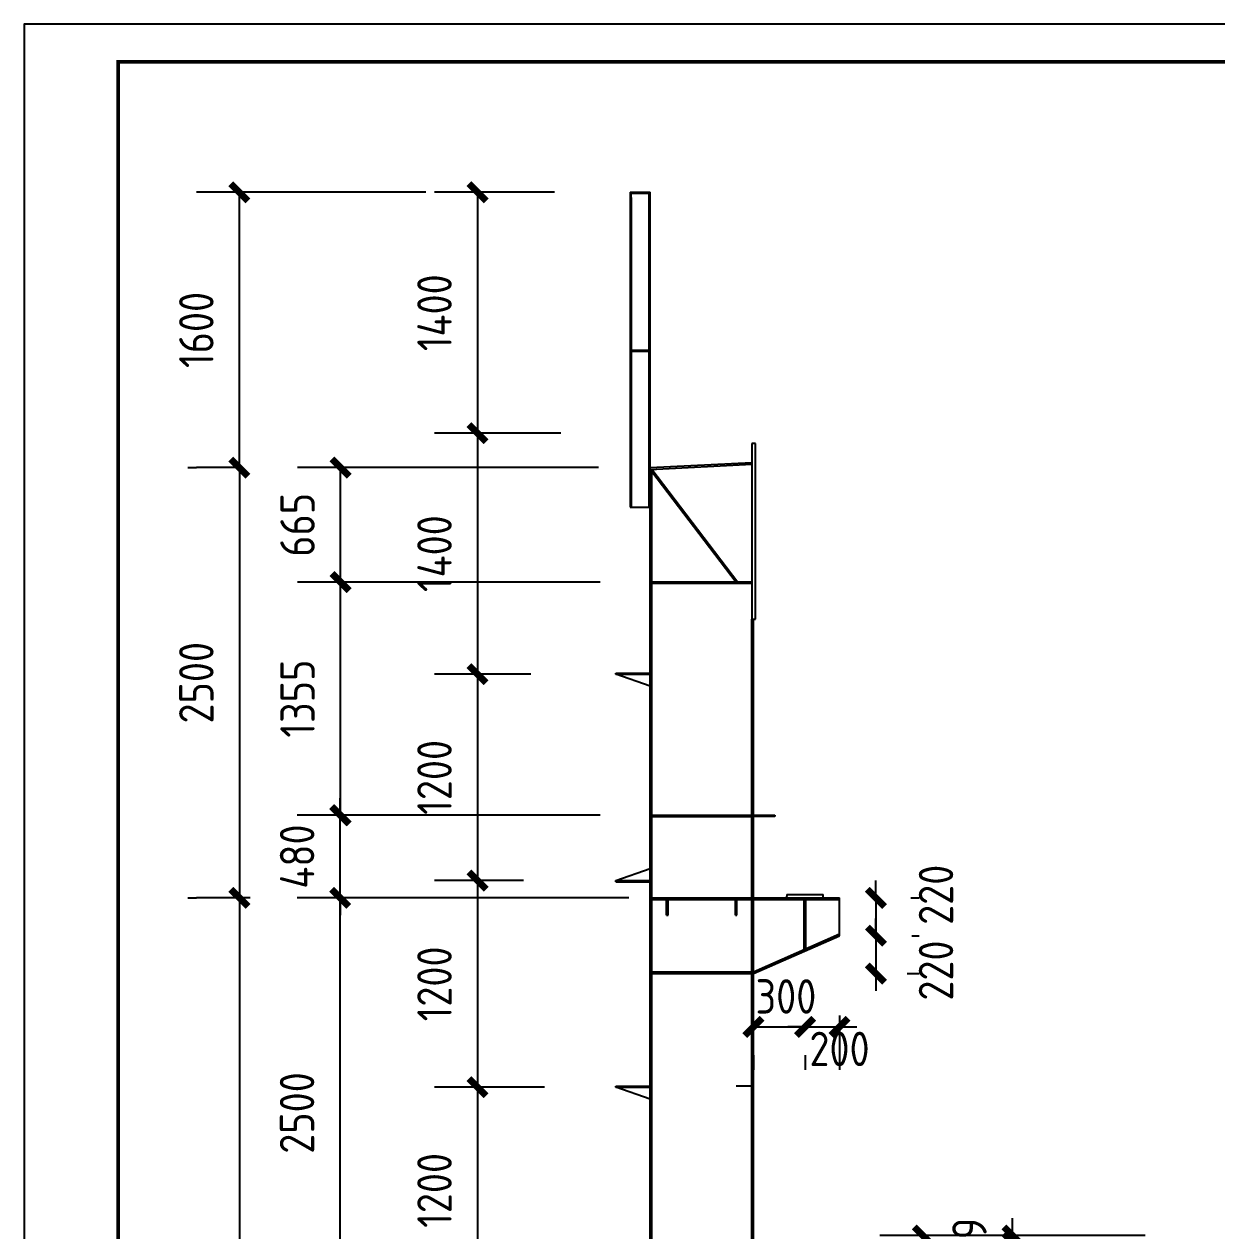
# Model space of a CAD drawing. Extents: x -9001 to 151288, y 75886 to 362543.
# Drawn here: x 21635 to 28563, y 87308 to 94320 of the extents above; entities that cross this region are included whole.
import ezdxf
from ezdxf.enums import TextEntityAlignment as Align

# ---------------------------------------------------------------- set-up
doc = ezdxf.new("R2010")
doc.units = 0
doc.header["$LTSCALE"] = 1000
doc.header["$MEASUREMENT"] = 0
doc.layers.add('PUB_TITLE', color=4, linetype='Continuous')
doc.styles.get("Standard").update_dxf_attribs({"font": 'gbenor.shx', "bigfont": 'gbcbig.shx'})
doc.dimstyles.get("Standard").update_dxf_attribs({"dimscale": 100, "dimtxt": 1, "dimasz": 1, "dimexe": 2.5, "dimexo": 3, "dimgap": 1.5, "dimtad": 1, "dimdec": 0, "dimzin": 0, "dimdsep": 46, "dimtxsty": 'Standard', "dimblk": 'ARCHTICK', "dimcen": 0.09, "dimadec": 0, "dimazin": 0, "dimtfac": 1, "dimtdec": 0, "dimtix": 1, "dimtmove": 2, "dimatfit": 3, "dimfxl": 1, "dimtolj": 1, "dimtzin": 0, "dimarcsym": 0})

# ---------------------------------------------------------------- blocks, each defined once
blk = doc.blocks.new('_ArchTick')
at = {"color": 0, "linetype": 'ByBlock', "const_width": 0.4}
blk.add_lwpolyline([(-0.5, -0.5), (0.5, 0.5)], dxfattribs=at)
blk = doc.blocks.new('*D34')
at = {"color": 0, "lineweight": -2}
for p, q in [((22947.7, 89243.1), (22635.6, 89243.1)), ((22885.6, 89243.1), (22885.6, 81743.1)), ((24200, 81743.1), (22635.6, 81743.1))]:
    blk.add_line(p, q, dxfattribs=at)
at = {"layer": 'Defpoints', "color": 0}
for p in [(23247.7, 89243.1), (22885.6, 81743.1), (24500, 81743.1)]:
    blk.add_point(p, dxfattribs=at)
at = {"color": 0, "lineweight": -2, "xscale": 100, "yscale": 100, "zscale": 100}
for p, rotation in [((22885.6, 89243.1), 90), ((22885.6, 81743.1), 270)]:
    blk.add_blockref('_ArchTick', p, dxfattribs=dict(at, rotation=rotation))
at = {"color": 0, "insert": (22635.6, 85493.1), "char_height": 200, "attachment_point": 5, "rotation": 90}
blk.add_mtext('\\A1;7500', dxfattribs=at)
blk = doc.blocks.new('*D35')
at = {"color": 0, "lineweight": -2}
for p, q in [((22890.3, 91743.1), (22635.6, 91743.1)), ((22885.6, 91743.1), (22885.6, 89243.1)), ((22585.6, 89243.1), (22635.6, 89243.1))]:
    blk.add_line(p, q, dxfattribs=at)
at = {"layer": 'Defpoints', "color": 0}
for p in [(23190.3, 91743.1), (22885.6, 89243.1), (22885.6, 89243.1)]:
    blk.add_point(p, dxfattribs=at)
at = {"color": 0, "lineweight": -2, "xscale": 100, "yscale": 100, "zscale": 100}
for p, rotation in [((22885.6, 91743.1), 90), ((22885.6, 89243.1), 270)]:
    blk.add_blockref('_ArchTick', p, dxfattribs=dict(at, rotation=rotation))
at = {"color": 0, "insert": (22635.6, 90493.1), "char_height": 200, "attachment_point": 5, "rotation": 90}
blk.add_mtext('\\A1;2500', dxfattribs=at)
blk = doc.blocks.new('*D37')
at = {"color": 0, "lineweight": -2}
for p, q in [((25871.1, 88493.3), (26171.1, 88493.3)), ((25871.1, 88328.7), (25871.1, 88243.3)), ((26171.1, 88328.7), (26171.1, 88243.3))]:
    blk.add_line(p, q, dxfattribs=at)
at = {"layer": 'Defpoints', "color": 0}
for p in [(25871.1, 88628.7), (26171.1, 88628.7), (26171.1, 88493.3)]:
    blk.add_point(p, dxfattribs=at)
at = {"color": 0, "lineweight": -2, "xscale": 100, "yscale": 100, "zscale": 100, "rotation": 180}
blk.add_blockref('_ArchTick', (25871.1, 88493.3), dxfattribs=at)
at = {"color": 0, "lineweight": -2, "xscale": 100, "yscale": 100, "zscale": 100}
blk.add_blockref('_ArchTick', (26171.1, 88493.3), dxfattribs=at)
at = {"color": 0, "insert": (26059.9, 88670.2), "char_height": 200, "attachment_point": 5}
blk.add_mtext('\\A1;300', dxfattribs=at)
blk = doc.blocks.new('*D38')
at = {"color": 0, "lineweight": -2}
for p, q in [((26171.1, 88493.3), (26071.1, 88493.3)), ((26171.1, 88493.3), (26371.1, 88493.3)), ((26371.1, 88560.1), (26371.1, 88243.3)), ((26371.1, 88493.3), (26471.1, 88493.3)), ((26171.1, 88328.7), (26171.1, 88243.3))]:
    blk.add_line(p, q, dxfattribs=at)
at = {"layer": 'Defpoints', "color": 0}
for p in [(26371.1, 88860.1), (26171.1, 88628.7), (26371.1, 88493.3)]:
    blk.add_point(p, dxfattribs=at)
at = {"color": 0, "lineweight": -2, "xscale": 100, "yscale": 100, "zscale": 100}
blk.add_blockref('_ArchTick', (26171.1, 88493.3), dxfattribs=at)
at = {"color": 0, "lineweight": -2, "xscale": 100, "yscale": 100, "zscale": 100, "rotation": 180}
blk.add_blockref('_ArchTick', (26371.1, 88493.3), dxfattribs=at)
at = {"color": 0, "insert": (26371.1, 88365.2), "char_height": 200, "attachment_point": 5}
blk.add_mtext('\\A1;200', dxfattribs=at)
blk = doc.blocks.new('*D39')
at = {"color": 0, "lineweight": -2}
for p, q in [((26582.8, 89243.1), (26582.8, 89343.1)), ((26582.8, 89243.1), (26582.8, 89023.1)), ((26785.3, 89243.1), (26832.8, 89243.1)), ((26582.8, 89023.1), (26582.8, 88923.1)), ((26791.7, 89023.1), (26832.8, 89023.1))]:
    blk.add_line(p, q, dxfattribs=at)
at = {"layer": 'Defpoints', "color": 0}
for p in [(26485.3, 89243.1), (26491.7, 89023.1), (26582.8, 89023.1)]:
    blk.add_point(p, dxfattribs=at)
at = {"color": 0, "lineweight": -2, "xscale": 100, "yscale": 100, "zscale": 100}
for p, rotation in [((26582.8, 89243.1), 270), ((26582.8, 89023.1), 90)]:
    blk.add_blockref('_ArchTick', p, dxfattribs=dict(at, rotation=rotation))
at = {"color": 0, "insert": (26931.5, 89260.9), "char_height": 200, "attachment_point": 5, "rotation": 90}
blk.add_mtext('\\A1;220', dxfattribs=at)
blk = doc.blocks.new('*D40')
at = {"color": 0, "lineweight": -2}
for p, q in [((26582.8, 89023.1), (26582.8, 89123.1)), ((26582.8, 89023.1), (26582.8, 88803.1)), ((26791.7, 89023.1), (26832.8, 89023.1)), ((26582.8, 88803.1), (26582.8, 88703.1)), ((26763.9, 88803.1), (26832.8, 88803.1))]:
    blk.add_line(p, q, dxfattribs=at)
at = {"layer": 'Defpoints', "color": 0}
for p in [(26491.7, 89023.1), (26463.9, 88803.1), (26582.8, 88803.1)]:
    blk.add_point(p, dxfattribs=at)
at = {"color": 0, "lineweight": -2, "xscale": 100, "yscale": 100, "zscale": 100}
for p, rotation in [((26582.8, 89023.1), 270), ((26582.8, 88803.1), 90)]:
    blk.add_blockref('_ArchTick', p, dxfattribs=dict(at, rotation=rotation))
at = {"color": 0, "insert": (26931.5, 88820.5), "char_height": 200, "attachment_point": 5, "rotation": 90}
blk.add_mtext('\\A1;220', dxfattribs=at)
blk = doc.blocks.new('*D41')
at = {"color": 0, "lineweight": -2}
for p, q in [((24715.5, 93343.1), (24018.8, 93343.1)), ((24268.8, 93343.1), (24268.8, 91943.1)), ((24078.5, 91943.1), (24018.8, 91943.1))]:
    blk.add_line(p, q, dxfattribs=at)
at = {"layer": 'Defpoints', "color": 0}
for p in [(25015.5, 93343.1), (24268.8, 91943.1), (24378.5, 91943.1)]:
    blk.add_point(p, dxfattribs=at)
at = {"color": 0, "lineweight": -2, "xscale": 100, "yscale": 100, "zscale": 100}
for p, rotation in [((24268.8, 93343.1), 90), ((24268.8, 91943.1), 270)]:
    blk.add_blockref('_ArchTick', p, dxfattribs=dict(at, rotation=rotation))
at = {"color": 0, "insert": (24018.8, 92643.1), "char_height": 200, "attachment_point": 5, "rotation": 90}
blk.add_mtext('\\A1;1400', dxfattribs=at)
blk = doc.blocks.new('*D42')
at = {"color": 0, "lineweight": -2}
for p, q in [((24752, 91943.1), (24018.8, 91943.1)), ((24268.8, 91943.1), (24268.8, 90543.1)), ((24317.9, 90543.1), (24018.8, 90543.1))]:
    blk.add_line(p, q, dxfattribs=at)
at = {"layer": 'Defpoints', "color": 0}
for p in [(25052, 91943.1), (24268.8, 90543.1), (24617.9, 90543.1)]:
    blk.add_point(p, dxfattribs=at)
at = {"color": 0, "lineweight": -2, "xscale": 100, "yscale": 100, "zscale": 100}
for p, rotation in [((24268.8, 91943.1), 90), ((24268.8, 90543.1), 270)]:
    blk.add_blockref('_ArchTick', p, dxfattribs=dict(at, rotation=rotation))
at = {"color": 0, "insert": (24018.8, 91243.1), "char_height": 200, "attachment_point": 5, "rotation": 90}
blk.add_mtext('\\A1;1400', dxfattribs=at)
blk = doc.blocks.new('*D43')
at = {"color": 0, "lineweight": -2}
for p, q in [((24578.5, 90543.1), (24018.8, 90543.1)), ((24268.8, 90543.1), (24268.8, 89343.1)), ((24317.9, 89343.1), (24018.8, 89343.1))]:
    blk.add_line(p, q, dxfattribs=at)
at = {"layer": 'Defpoints', "color": 0}
for p in [(24878.5, 90543.1), (24268.8, 89343.1), (24617.9, 89343.1)]:
    blk.add_point(p, dxfattribs=at)
at = {"color": 0, "lineweight": -2, "xscale": 100, "yscale": 100, "zscale": 100}
for p, rotation in [((24268.8, 90543.1), 90), ((24268.8, 89343.1), 270)]:
    blk.add_blockref('_ArchTick', p, dxfattribs=dict(at, rotation=rotation))
at = {"color": 0, "insert": (24018.8, 89943.1), "char_height": 200, "attachment_point": 5, "rotation": 90}
blk.add_mtext('\\A1;1200', dxfattribs=at)
blk = doc.blocks.new('*D44')
at = {"color": 0, "lineweight": -2}
for p, q in [((24535, 89343.1), (24018.8, 89343.1)), ((24268.8, 89343.1), (24268.8, 88143.1)), ((24317.9, 88143.1), (24018.8, 88143.1))]:
    blk.add_line(p, q, dxfattribs=at)
at = {"layer": 'Defpoints', "color": 0}
for p in [(24835, 89343.1), (24268.8, 88143.1), (24617.9, 88143.1)]:
    blk.add_point(p, dxfattribs=at)
at = {"color": 0, "lineweight": -2, "xscale": 100, "yscale": 100, "zscale": 100}
for p, rotation in [((24268.8, 89343.1), 90), ((24268.8, 88143.1), 270)]:
    blk.add_blockref('_ArchTick', p, dxfattribs=dict(at, rotation=rotation))
at = {"color": 0, "insert": (24018.8, 88743.1), "char_height": 200, "attachment_point": 5, "rotation": 90}
blk.add_mtext('\\A1;1200', dxfattribs=at)
blk = doc.blocks.new('*D45')
at = {"color": 0, "lineweight": -2}
for p, q in [((24657.5, 88143.1), (24018.8, 88143.1)), ((24268.8, 88143.1), (24268.8, 86943.1)), ((24317.9, 86943.1), (24018.8, 86943.1))]:
    blk.add_line(p, q, dxfattribs=at)
at = {"layer": 'Defpoints', "color": 0}
for p in [(24957.5, 88143.1), (24268.8, 86943.1), (24617.9, 86943.1)]:
    blk.add_point(p, dxfattribs=at)
at = {"color": 0, "lineweight": -2, "xscale": 100, "yscale": 100, "zscale": 100}
for p, rotation in [((24268.8, 88143.1), 90), ((24268.8, 86943.1), 270)]:
    blk.add_blockref('_ArchTick', p, dxfattribs=dict(at, rotation=rotation))
at = {"color": 0, "insert": (24018.8, 87543.1), "char_height": 200, "attachment_point": 5, "rotation": 90}
blk.add_mtext('\\A1;1200', dxfattribs=at)
blk = doc.blocks.new('*D66')
at = {"color": 0, "lineweight": -2}
for p, q in [((23968.8, 93343.1), (22635.6, 93343.1)), ((22885.6, 91743.1), (22885.6, 93343.1)), ((22585.6, 91743.1), (22635.6, 91743.1))]:
    blk.add_line(p, q, dxfattribs=at)
at = {"layer": 'Defpoints', "color": 0}
for p in [(22885.6, 93343.1), (24268.8, 93343.1), (22885.6, 91743.1)]:
    blk.add_point(p, dxfattribs=at)
at = {"color": 0, "lineweight": -2, "xscale": 100, "yscale": 100, "zscale": 100}
for p, rotation in [((22885.6, 93343.1), 90), ((22885.6, 91743.1), 270)]:
    blk.add_blockref('_ArchTick', p, dxfattribs=dict(at, rotation=rotation))
at = {"color": 0, "insert": (22635.6, 92543.1), "char_height": 200, "attachment_point": 5, "rotation": 90}
blk.add_mtext('\\A1;1600', dxfattribs=at)
blk = doc.blocks.new('$titleblk$00000167')
blk.add_lwpolyline([(-1189, 0), (0, 0), (0, 841), (-1189, 841)], close=True)
at = {"const_width": 1}
blk.add_lwpolyline([(-1164, 10), (-10, 10), (-10, 831), (-1164, 831)], close=True, dxfattribs=at)
at = {"flags": 4}
for tag, p in [('(扩展图名)', (-62.12, 184.1)), ('图名', (-62.12, 180.13)), ('日期', (-62.12, 172.03)), ('图号', (-62.12, 163.99)), ('比例', (-62.12, 156)), ('子项', (-59.56, 82.07)), ('工程名称', (-59.24, 70.19)), ('设计号', (-36.91, 28.62))]:
    blk.add_attdef(tag, text='', height=3.5, dxfattribs=at).set_placement(p, align=Align.CENTER)
for tag, p in [('设计人', (-64.84, 148.13)), ('负责人', (-64.71, 140.27)), ('主持人', (-64.73, 132.26)), ('校对人', (-64.28, 124.4)), ('审核人', (-63.96, 116.15)), ('审定人', (-64.16, 107.95)), ('所长', (-64.16, 99.76))]:
    blk.add_attdef(tag, p, '', height=3.5)
blk = doc.blocks.new('*D349')
at = {"color": 0, "lineweight": -2}
for p, q in [((28146.6, 87281.2), (26605.2, 87281.2)), ((26855.2, 87281.2), (26855.2, 82672.6)), ((26855.2, 77252.1), (26855.2, 81860.7)), ((27566.6, 77252.1), (26605.2, 77252.1))]:
    blk.add_line(p, q, dxfattribs=at)
at = {"layer": 'Defpoints', "color": 0}
for p in [(26855.2, 87281.2), (28446.6, 87281.2), (27866.6, 77252.1)]:
    blk.add_point(p, dxfattribs=at)
at = {"color": 0, "lineweight": -2, "xscale": 100, "yscale": 100, "zscale": 100}
for p, rotation in [((26855.2, 87281.2), 90), ((26855.2, 77252.1), 270)]:
    blk.add_blockref('_ArchTick', p, dxfattribs=dict(at, rotation=rotation))
at = {"color": 0, "insert": (26699.2, 82266.7), "char_height": 200, "attachment_point": 5, "rotation": 90}
blk.add_mtext('\\A1;10029', dxfattribs=at)
blk = doc.blocks.new('*D351')
at = {"color": 0, "lineweight": -2}
for p, q in [((25146.9, 89243.1), (23220.5, 89243.1)), ((23470.5, 86743.1), (23470.5, 89243.1)), ((25120.2, 86743.1), (23220.5, 86743.1))]:
    blk.add_line(p, q, dxfattribs=at)
at = {"layer": 'Defpoints', "color": 0}
for p in [(23470.5, 89243.1), (25446.9, 89243.1), (25420.2, 86743.1)]:
    blk.add_point(p, dxfattribs=at)
at = {"color": 0, "lineweight": -2, "xscale": 100, "yscale": 100, "zscale": 100}
for p, rotation in [((23470.5, 89243.1), 90), ((23470.5, 86743.1), 270)]:
    blk.add_blockref('_ArchTick', p, dxfattribs=dict(at, rotation=rotation))
at = {"color": 0, "insert": (23220.5, 87993.1), "char_height": 200, "attachment_point": 5, "rotation": 90}
blk.add_mtext('\\A1;2500', dxfattribs=at)
blk = doc.blocks.new('*D364')
at = {"color": 0, "lineweight": -2}
for p, q in [((23471, 89723.1), (23471, 89823.1)), ((24981.1, 89723.1), (23221, 89723.1)), ((23471, 89243.1), (23471, 89723.1)), ((24981.1, 89243.1), (23221, 89243.1)), ((23471, 89243.1), (23471, 89143.1))]:
    blk.add_line(p, q, dxfattribs=at)
at = {"layer": 'Defpoints', "color": 0}
for p in [(23471, 89723.1), (25281.1, 89723.1), (25281.1, 89243.1)]:
    blk.add_point(p, dxfattribs=at)
at = {"color": 0, "lineweight": -2, "xscale": 100, "yscale": 100, "zscale": 100}
for p, rotation in [((23471, 89723.1), 270), ((23471, 89243.1), 90)]:
    blk.add_blockref('_ArchTick', p, dxfattribs=dict(at, rotation=rotation))
at = {"color": 0, "insert": (23221, 89483.1), "char_height": 200, "attachment_point": 5, "rotation": 90}
blk.add_mtext('\\A1;480', dxfattribs=at)
blk = doc.blocks.new('*D365')
at = {"color": 0, "lineweight": -2}
for p, q in [((24981.1, 91078.1), (23223.3, 91078.1)), ((23473.3, 89723.1), (23473.3, 91078.1)), ((24981.1, 89723.1), (23223.3, 89723.1))]:
    blk.add_line(p, q, dxfattribs=at)
at = {"layer": 'Defpoints', "color": 0}
for p in [(23473.3, 91078.1), (25281.1, 91078.1), (25281.1, 89723.1)]:
    blk.add_point(p, dxfattribs=at)
at = {"color": 0, "lineweight": -2, "xscale": 100, "yscale": 100, "zscale": 100}
for p, rotation in [((23473.3, 91078.1), 90), ((23473.3, 89723.1), 270)]:
    blk.add_blockref('_ArchTick', p, dxfattribs=dict(at, rotation=rotation))
at = {"color": 0, "insert": (23223.3, 90400.6), "char_height": 200, "attachment_point": 5, "rotation": 90}
blk.add_mtext('\\A1;1355', dxfattribs=at)
blk = doc.blocks.new('*D366')
at = {"color": 0, "lineweight": -2}
for p, q in [((24971.1, 91743.1), (23223.3, 91743.1)), ((23473.3, 91078.1), (23473.3, 91743.1)), ((24981.1, 91078.1), (23223.3, 91078.1))]:
    blk.add_line(p, q, dxfattribs=at)
at = {"layer": 'Defpoints', "color": 0}
for p in [(23473.3, 91743.1), (25271.1, 91743.1), (25281.1, 91078.1)]:
    blk.add_point(p, dxfattribs=at)
at = {"color": 0, "lineweight": -2, "xscale": 100, "yscale": 100, "zscale": 100}
for p, rotation in [((23473.3, 91743.1), 90), ((23473.3, 91078.1), 270)]:
    blk.add_blockref('_ArchTick', p, dxfattribs=dict(at, rotation=rotation))
at = {"color": 0, "insert": (23223.3, 91410.6), "char_height": 200, "attachment_point": 5, "rotation": 90}
blk.add_mtext('\\A1;665', dxfattribs=at)
blk = doc.blocks.new('*D459')
at = {"color": 0, "lineweight": -2}
for p, q in [((27375.9, 87281.2), (27375.9, 87381.2)), ((28146.6, 87281.2), (27125.9, 87281.2)), ((27567.1, 87242.2), (27125.9, 87242.2)), ((27375.9, 87242.2), (27375.9, 87281.2)), ((27375.9, 87242.2), (27375.9, 87142.2))]:
    blk.add_line(p, q, dxfattribs=at)
at = {"layer": 'Defpoints', "color": 0}
for p in [(27375.9, 87281.2), (27867.1, 87242.2), (28446.6, 87281.2)]:
    blk.add_point(p, dxfattribs=at)
at = {"color": 0, "lineweight": -2, "xscale": 100, "yscale": 100, "zscale": 100}
for p, rotation in [((27375.9, 87281.2), 270), ((27375.9, 87242.2), 90)]:
    blk.add_blockref('_ArchTick', p, dxfattribs=dict(at, rotation=rotation))
at = {"color": 0, "insert": (27125.9, 87261.7), "char_height": 200, "attachment_point": 5, "rotation": 90}
blk.add_mtext('\\A1;39', dxfattribs=at)

msp = doc.modelspace()

# ---------------------------------------------------------------- linework, layer by layer
for p, q in [((25155.4, 93343.1), (25155.4, 91512.7)), ((25155.4, 93343.1), (25271.1, 93343.1)), ((25155.4, 93338.1), (25271.1, 93338.1)), ((25160.4, 93312.7), (25160.4, 93338.1)), ((25266.1, 93312.7), (25266.1, 93338.1)), ((25271.1, 91743.1), (25271.1, 93343.1)), ((25160.4, 93312.7), (25160.4, 91512.7)), ((25266.1, 91743.1), (25266.1, 93312.7)), ((25160.4, 92425.2), (25266.1, 92425.2)), ((25160.4, 92420.2), (25266.1, 92420.2)), ((25871.1, 91883.1), (25861.1, 91883.1)), ((25861.1, 91883.1), (25861.1, 91762.6)), ((25861.1, 91883.1), (25861.1, 90863.1)), ((25883.1, 91883.1), (25861.1, 91883.1)), ((25883.1, 90863.1), (25883.1, 91883.1)), ((25266.1, 91512.7), (25266.1, 91743.1)), ((25271.1, 91743.1), (25861.1, 91772.6)), ((25271.1, 91743.1), (25861.1, 91772.6)), ((25271.1, 81763.1), (25271.1, 91743.1)), ((25271.6, 91733.1), (25861.1, 91762.6)), ((25271.6, 91733.1), (25861.1, 91762.6)), ((25281.1, 81763.1), (25281.1, 91733.6)), ((25281.1, 91733.6), (25781.1, 91078.1)), ((25281.1, 91720.4), (25771.1, 91078.1)), ((25155.4, 91512.7), (25271.1, 91512.7)), ((25861.1, 91078.1), (25281.1, 91078.1)), ((25861.1, 91070), (25281.1, 91070)), ((25861.1, 81763.1), (25861.1, 90863.1)), ((25861.1, 90863.1), (25883.1, 90863.1)), ((25871.1, 81763.1), (25871.1, 90863.1)), ((25871.1, 81763.1), (25871.1, 90863.1)), ((25071.1, 90543.1), (25071.1, 90549.1)), ((25071.1, 90543.1), (25071.1, 90549.1)), ((25071.1, 90549.1), (25271.1, 90549.1)), ((25071.1, 90543.1), (25271.1, 90543.1)), ((25071.1, 90543.1), (25271.1, 90543.1)), ((25071.1, 90543.1), (25271.1, 90543.1)), ((25071.1, 90543.1), (25271.1, 90543.1)), ((25071.1, 90543.1), (25271.1, 90543.1)), ((25271.1, 90473.1), (25071.1, 90543.1)), ((25271.1, 90543.1), (25271.1, 90473.1)), ((25281.1, 89723.1), (25871.1, 89723.1)), ((25281.1, 89715.1), (25871.1, 89715.1)), ((25871.1, 89723.1), (25996.1, 89723.1)), ((25996.1, 89715.1), (25871.1, 89715.1)), ((25996.1, 89723.1), (25996.1, 89715.1)), ((25071.1, 89343.1), (25271.1, 89413.1)), ((25271.1, 89413.1), (25271.1, 89413.1)), ((24457.5, 89343.1), (24457.5, 89343.1)), ((25071.1, 89343.1), (25271.1, 89343.1)), ((25071.1, 89337.1), (25071.1, 89343.1)), ((25071.1, 89343.1), (25271.1, 89343.1)), ((25071.1, 89337.1), (25071.1, 89343.1)), ((25071.1, 89337.1), (25271.1, 89337.1)), ((26066.1, 89263.1), (26276.1, 89263.1)), ((26066.1, 89263.1), (26066.1, 89253.1)), ((26276.1, 89253.1), (26276.1, 89263.1)), ((25281.1, 89243.1), (25861.1, 89243.1)), ((25281.1, 89233.1), (25861.1, 89233.1)), ((25367.1, 89143.1), (25367.1, 89243.1)), ((25375.1, 89143.1), (25375.1, 89243.1)), ((25767.1, 89143.1), (25767.1, 89243.1)), ((25775.1, 89143.1), (25775.1, 89243.1)), ((25871.1, 89243.1), (26371.1, 89243.1)), ((25871.1, 89233.1), (26371.1, 89233.1)), ((26066.1, 89243.1), (26066.1, 89253.1)), ((26166.1, 88942.9), (26166.1, 89233.1)), ((26176.1, 88947.3), (26176.1, 89233.1)), ((26276.1, 89243.1), (26276.1, 89253.1)), ((26371.1, 89023.1), (26371.1, 89243.1)), ((25367.1, 89143.1), (25375.1, 89143.1)), ((25767.1, 89143.1), (25775.1, 89143.1)), ((25871.1, 88813.1), (26371.1, 89033.1)), ((25871.1, 88803.1), (26371.1, 89023.1)), ((25281.1, 88813.1), (25861.1, 88813.1)), ((25281.1, 88803.1), (25861.1, 88803.1)), ((25861.1, 88260.8), (25861.1, 88260.8)), ((25071.1, 88143.1), (25071.1, 88149.1)), ((25071.1, 88149.1), (25271.1, 88149.1)), ((25071.1, 88143.1), (25271.1, 88143.1)), ((25071.1, 88143.1), (25271.1, 88143.1)), ((25071.1, 88143.1), (25271.1, 88143.1)), ((25071.1, 88143.1), (25271.1, 88143.1)), ((25271.1, 88073.1), (25071.1, 88143.1)), ((25271.1, 88143.1), (25271.1, 88073.1)), ((25861.1, 88149.5), (25771.1, 88149.5))]:
    msp.add_line(p, q)

# ---------------------------------------------------------------- block references
at = {"layer": 'PUB_TITLE', "xscale": 21.86999999999534, "yscale": 21.86999999999898, "zscale": 21.87}
msp.add_blockref('$titleblk$00000167', (47638.9, 75927.4), dxfattribs=at)

# ---------------------------------------------------------------- dimensions: what is measured, and where the dimension line sits
for base, p1, p2, picture, middle in [((22885.6, 93343.1), (22885.6, 91743.1), (24268.8, 93343.1), '*D66', (22635.6, 92543.1)), ((24268.8, 91943.1), (25015.5, 93343.1), (24378.5, 91943.1), '*D41', (24018.8, 92643.1)), ((24268.8, 90543.1), (25052, 91943.1), (24617.9, 90543.1), '*D42', (24018.8, 91243.1)), ((22885.6, 89243.1), (23190.3, 91743.1), (22885.6, 89243.1), '*D35', (22635.6, 90493.1)), ((23473.3, 91743.1), (25281.1, 91078.1), (25271.1, 91743.1), '*D366', (23223.3, 91410.6)), ((23473.3, 91078.1), (25281.1, 89723.1), (25281.1, 91078.1), '*D365', (23223.3, 90400.6)), ((24268.8, 89343.1), (24878.5, 90543.1), (24617.9, 89343.1), '*D43', (24018.8, 89943.1)), ((23471, 89723.1), (25281.1, 89243.1), (25281.1, 89723.1), '*D364', (23221, 89483.1)), ((24268.8, 88143.1), (24835, 89343.1), (24617.9, 88143.1), '*D44', (24018.8, 88743.1)), ((22885.6, 81743.1), (23247.7, 89243.1), (24500, 81743.1), '*D34', (22635.6, 85493.1)), ((23470.5, 89243.1), (25420.2, 86743.1), (25446.9, 89243.1), '*D351', (23220.5, 87993.1)), ((24268.8, 86943.1), (24957.5, 88143.1), (24617.9, 86943.1), '*D45', (24018.8, 87543.1)), ((27375.9, 87281.2), (27867.1, 87242.2), (28446.6, 87281.2), '*D459', (27125.9, 87261.7))]:
    dim = msp.add_linear_dim(base=base, p1=p1, p2=p2, angle=90, dimstyle='Standard', override={"dimtxt": 2})
    dim.commit()
    dim.dimension.update_dxf_attribs({"geometry": picture, "text_midpoint": middle})
for base, p1, p2, picture, middle in [((26582.8, 89023.1), (26485.3, 89243.1), (26491.7, 89023.1), '*D39', (26931.5, 89260.9)), ((26582.8, 88803.1), (26491.7, 89023.1), (26463.9, 88803.1), '*D40', (26931.5, 88820.5)), ((26855.2, 87281.2), (27866.6, 77252.1), (28446.6, 87281.2), '*D349', (26699.2, 82266.7))]:
    dim = msp.add_linear_dim(base=base, p1=p1, p2=p2, angle=90, dimstyle='Standard', override={"dimtxt": 2})
    dim.commit()
    dim.dimension.update_dxf_attribs({"geometry": picture, "text_midpoint": middle, "dimtype": 160})
for base, p1, p2, picture, middle in [((26371.1, 88493.3), (26171.1, 88628.7), (26371.1, 88860.1), '*D38', (26371.1, 88365.2)), ((26171.1, 88493.3), (25871.1, 88628.7), (26171.1, 88628.7), '*D37', (26059.9, 88670.2))]:
    dim = msp.add_linear_dim(base=base, p1=p1, p2=p2, dimstyle='Standard', override={"dimtxt": 2})
    dim.commit()
    dim.dimension.update_dxf_attribs({"geometry": picture, "text_midpoint": middle, "dimtype": 160})

doc.saveas('drawing.dxf')
